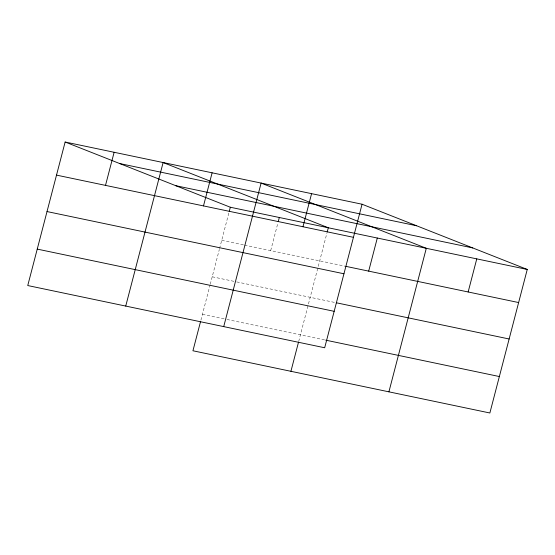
<?xml version="1.0" encoding="UTF-8"?>
<svg xmlns="http://www.w3.org/2000/svg" width="555" height="555" viewBox="0 0 555 555"><rect width="100%" height="100%" fill="white"/><g stroke="black" fill="none" stroke-linecap="round" stroke-linejoin="round"><path stroke-width="0.42" stroke-dasharray="2.77 2.08" d="M200.924 320.124L210.04 285.124M210.255 284.292L219.336 249.445M219.551 248.619L229.035 212.204M270.701 250.603L278.027 222.465M298.694 341.485L327.02 232.732M221.709 240.336L243.666 244.935M244.512 245.116L345.03 266.178M212.211 276.778L235.868 281.739M236.707 281.912L334.693 302.44M202.429 314.331L226.086 319.285M226.926 319.458L325.757 340.166"/><path stroke-width="0.83" d="M65.136 142.011L27.75 285.548L324.675 347.763L362.061 204.226L65.136 142.011L230.325 207.237L527.25 269.452L489.864 412.989L192.939 350.774L200.494 321.782M105.506 185.377L114.129 152.278M125.735 306.082L163.121 162.546L328.31 227.765L327.235 231.907M203.491 205.912L212.114 172.813M229.25 211.372L230.325 207.237M223.721 326.611L261.107 183.074L426.296 248.3L388.909 391.837M278.242 221.639L279.318 217.504M302.961 226.752L311.584 193.653M290.924 371.302L298.472 342.31M368.68 271.131L377.303 238.033M468.149 291.972L476.773 258.873M119.651 163.538L416.576 225.753M175.817 185.71L472.735 247.925M56.513 175.116L353.438 237.325M345.876 266.351L518.627 302.551M47.022 211.559L343.947 273.775M336.385 302.794L509.136 338.994M37.24 249.105L334.166 311.32M325.757 340.166L499.354 376.54M362.061 204.226L527.25 269.452"/></g></svg>
